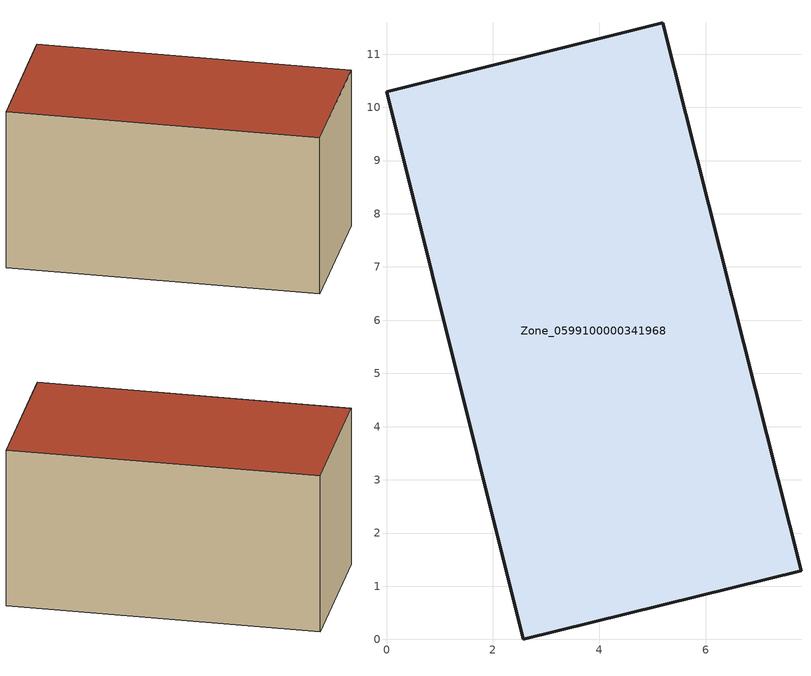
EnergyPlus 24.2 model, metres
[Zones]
Zone_0599100000341968
 floor ground (C_G): 2.57,0 0,10.29 5.19,11.59 7.79,1.29 z0
 wall outside (C_F): 2.57,0 7.79,1.29 5.19,11.59 0,10.29 2.57,0 z0:5.72
 roof outside (C_R): 0,10.29 2.57,0 7.79,1.29 5.19,11.59 z5.72
[BUILDING]
Pand.0599100000341968: North Axis=0; Terrain=City; Loads Convergence Tolerance Value=0.04; Temperature Convergence Tolerance Value=0.4; Solar Distribution=FullExterior; Maximum Number of Warmup Days=25; Minimum Number of Warmup Days=1
[Site:Location]
Rotterdam.The.Hague.AP_ZH_NLD Design_Conditions: Latitude=51.96; Longitude=4.45; Time Zone=1; Elevation=-4.5
[SITE:GROUNDTEMPERATURE:BUILDINGSURFACE]
18, 18, 18, 18, 18, 18, 18, 18, 18, 18, 18, 18
[MATERIAL] Thermal Absorptance=0.9; Solar Absorptance=0.7; Visible Absorptance=0.7
Name | Roughness | Thickness | Conductivity | Density | Specific Heat
G.TC.1992-2005 | MediumSmooth | 0.15 | 0.06 | 540 | 1210
F.TC.1992-2005 | Rough | 0.3 | 0.12 | 1920 | 840
R.TC.1992-2005 | MediumRough | 0.2 | 0.08 | 1500 | 1000
[CONSTRUCTION]
C_G: G.TC.1992-2005
C_F: F.TC.1992-2005
C_R: R.TC.1992-2005
[ZONE]
Zone_0599100000341968: Type=1; Multiplier=1; Ceiling Height=Autocalculate; Volume=Autocalculate; Floor Area=autocalculate; Part of Total Floor Area=Yes
[ZONEINFILTRATION:DESIGNFLOWRATE]
Infil_Zone_0599100000341968: Zone or ZoneList or Space or SpaceList=Zone_0599100000341968; Schedule=AlwaysOn; Design Flow Rate Calculation Method=Flow/Area; Flow Rate per Floor Area=0.0015; Constant Term Coefficient=1; Temperature Term Coefficient=0; Velocity Term Coefficient=0; Velocity Squared Term Coefficient=0
[HVACTEMPLATE:ZONE:IDEALLOADSAIRSYSTEM]
Zone_0599100000341968: Maximum Heating Supply Air Temperature=50; Minimum Cooling Supply Air Temperature=13; Maximum Heating Supply Air Humidity Ratio=0.0156; Minimum Cooling Supply Air Humidity Ratio=0.0077; Heating Limit=NoLimit; Cooling Limit=NoLimit; Dehumidification Control Type=ConstantSensibleHeatRatio; Cooling Sensible Heat Ratio=0.7; Dehumidification Setpoint=60; Humidification Control Type=None; Humidification Setpoint=30; Outdoor Air Method=None; Outdoor Air Flow Rate per Person=0.00944; Outdoor Air Flow Rate per Zone Floor Area=0; Outdoor Air Flow Rate per Zone=0; Demand Controlled Ventilation Type=None; Outdoor Air Economizer Type=NoEconomizer; Heat Recovery Type=None; Sensible Heat Recovery Effectiveness=0.7; Latent Heat Recovery Effectiveness=0.65
[ZONECONTROL:THERMOSTAT]
ThermostatControl_Zone_0599100000341968: Zone or ZoneList=Zone_0599100000341968; Control Type Schedule=DualSetpointControlType; Control 1=Thermostat_Zone_0599100000341968; Temperature Difference Between Cutout And Setpoint=0
[THERMOSTATSETPOINT:DUALSETPOINT]
Thermostat_Zone_0599100000341968: Heating Setpoint Temperature Schedule=HeatingSetpoint_Zone_0599100000341968; Cooling Setpoint Temperature Schedule=CoolingSetpoint_Zone_0599100000341968
[SCHEDULE:COMPACT]
HeatingSetpoint_Zone_0599100000341968: Through: 12/31, For: AllDays, Until: 24:00, 21
CoolingSetpoint_Zone_0599100000341968: Through: 12/31, For: AllDays, Until: 24:00, 24
DualSetpointControlType: Through: 12/31, For: AllDays, Until: 24:00, 4
AlwaysOn: Through: 12/31, For: AllDays, Until: 24:00, 1
